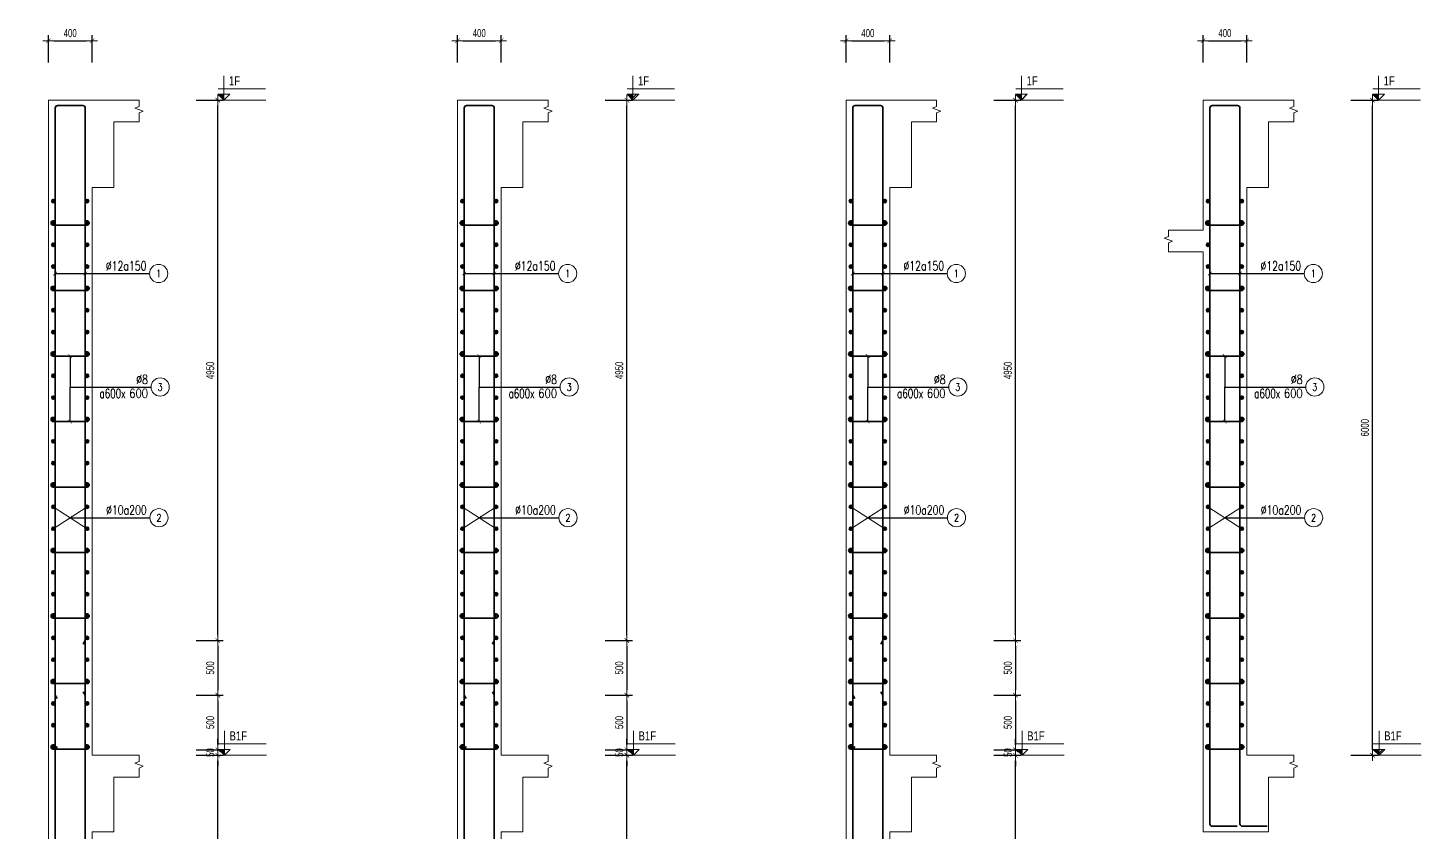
# Model space of a CAD drawing. Header units: millimetres. Extents: x -172050 to 1089997, y 452920 to 1051687.
# Drawn here: x 663117 to 701406, y 511189 to 533288 of the extents above; entities that cross this region are included whole.
import ezdxf
from ezdxf.enums import TextEntityAlignment as Align

# ---------------------------------------------------------------- set-up
doc = ezdxf.new("R2010")
doc.units = ezdxf.units.MM
doc.header["$MEASUREMENT"] = 0
doc.layers.get('Defpoints').update_dxf_attribs({"color": 151, "lineweight": 9})
for name, color, linetype, lineweight in [('NDC_S_ANNO', 7, 'Continuous', 20), ('NDC_S_BREAK-LINE', 1, 'Continuous', 15), ('NDC_S_CONTINUOUS', 3, 'Continuous', 20), ('NDC_S_DIM', 1, 'Continuous', 15), ('NDC_S_LEADER', 1, 'Continuous', 15), ('NDC_S_REBAR', 4, 'Continuous', 35), ('NDC_S_TEXT SYMBOL', 7, 'Continuous', 20), ('NDC_S_VN TEXT', 7, 'Continuous', 20)]:
    doc.layers.add(name, color=color, linetype=linetype, lineweight=lineweight)
doc.styles.add('NDC_ANNO', font='', dxfattribs={"width": 0.8})
doc.styles.add('NDC_DIM', font='', dxfattribs={"width": 0.75})
doc.styles.add('NDC_EN TXT', font='romans.shx', dxfattribs={"width": 0.8})
doc.styles.add('ROMANS', font='romans', dxfattribs={"width": 0.75, "bigfont": 'vns'})
doc.styles.get('NDC_ANNO').set_extended_font_data('Dotum')
doc.styles.get('NDC_DIM').set_extended_font_data('Dotum')
doc.dimstyles.new('NDC_dim_100', dxfattribs={"dimscale": 100, "dimtxt": 2.2, "dimasz": 1.5, "dimexe": 1.5, "dimexo": 2.5, "dimgap": 1, "dimtad": 1, "dimdec": 0, "dimzin": 0, "dimdsep": 46, "dimtxsty": 'NDC_DIM', "dimblk": 'DIMMARK', "dimcen": 0.09, "dimdle": 1.2, "dimclrd": 1, "dimclre": 1, "dimclrt": 3, "dimadec": 0, "dimazin": 0, "dimtfac": 1, "dimtdec": 0, "dimtix": 1, "dimtofl": 0, "dimtmove": 0, "dimatfit": 3, "dimfxl": 6, "dimfxlon": 1, "dimtolj": 1, "dimtzin": 0, "dimarcsym": 0})
doc.dimstyles.new('NDC_dim_100_sc3', dxfattribs={"dimscale": 100, "dimtxt": 2.2, "dimasz": 1.5, "dimexe": 1.5, "dimexo": 2.5, "dimgap": 1, "dimtad": 1, "dimdec": 0, "dimlfac": 0.333333, "dimzin": 0, "dimdsep": 46, "dimtxsty": 'NDC_DIM', "dimblk": 'DIMMARK', "dimcen": 0.09, "dimdle": 1.2, "dimclrd": 1, "dimclre": 1, "dimclrt": 3, "dimadec": 0, "dimazin": 0, "dimtfac": 1, "dimtdec": 0, "dimtix": 1, "dimtofl": 0, "dimtmove": 0, "dimatfit": 3, "dimfxl": 6, "dimfxlon": 1, "dimtolj": 1, "dimtzin": 0, "dimarcsym": 0})

# ---------------------------------------------------------------- blocks, each defined once
blk = doc.blocks.new('DIMMARK')
at = {"layer": 'NDC_S_DIM', "color": 1}
blk.add_line((-1.5, 0), (1, 0), dxfattribs=at)
at = {"layer": 'NDC_S_DIM', "color": 2, "const_width": 0.1}
blk.add_lwpolyline([(-0.42, -0.42), (0.42, 0.42)], dxfattribs=at)
blk = doc.blocks.new('*D653')
at = {"layer": 'Defpoints', "color": 0, "transparency": 16777216}
for p in [(664881, 532933), (663681, 531301), (664881, 531301)]:
    blk.add_point(p, dxfattribs=at)
at = {"layer": 'NDC_S_DIM', "color": 1, "lineweight": -2, "transparency": 16777216}
for p, q in [((663681, 532333), (663681, 533083)), ((664881, 532333), (664881, 533083)), ((663831, 532933), (664731, 532933))]:
    blk.add_line(p, q, dxfattribs=at)
at = {"layer": 'NDC_S_DIM', "color": 1, "lineweight": -2, "transparency": 16777216, "xscale": 150, "yscale": 150, "zscale": 150, "rotation": 180}
blk.add_blockref('DIMMARK', (663681, 532933), dxfattribs=at)
at = {"layer": 'NDC_S_DIM', "color": 1, "lineweight": -2, "transparency": 16777216, "xscale": 150, "yscale": 150, "zscale": 150}
blk.add_blockref('DIMMARK', (664881, 532933), dxfattribs=at)
at = {"layer": 'NDC_S_DIM', "color": 3, "transparency": 16777216, "insert": (664281, 533143), "char_height": 220, "attachment_point": 5, "style": 'NDC_DIM'}
blk.add_mtext('\\A1;400', dxfattribs=at)
blk = doc.blocks.new('*D656')
at = {"layer": 'Defpoints', "color": 0, "transparency": 16777216}
for p in [(666322, 531301), (668339, 531301), (664695, 516451)]:
    blk.add_point(p, dxfattribs=at)
at = {"layer": 'NDC_S_DIM', "color": 1, "lineweight": -2, "transparency": 16777216}
for p, q in [((667739, 531301), (668489, 531301)), ((668339, 516601), (668339, 531151)), ((667739, 516451), (668489, 516451))]:
    blk.add_line(p, q, dxfattribs=at)
at = {"layer": 'NDC_S_DIM', "color": 1, "lineweight": -2, "transparency": 16777216, "xscale": 150, "yscale": 150, "zscale": 150}
for p, rotation in [((668339, 531301), 90), ((668339, 516451), 270)]:
    blk.add_blockref('DIMMARK', p, dxfattribs=dict(at, rotation=rotation))
at = {"layer": 'NDC_S_DIM', "color": 3, "transparency": 16777216, "insert": (668129, 523876), "char_height": 220, "attachment_point": 5, "rotation": 90, "style": 'NDC_DIM'}
blk.add_mtext('\\A1;4950', dxfattribs=at)
blk = doc.blocks.new('*D649')
at = {"layer": 'Defpoints', "color": 0, "transparency": 16777216}
for p in [(666172, 513301), (668339, 513301), (666322, 505651)]:
    blk.add_point(p, dxfattribs=at)
at = {"layer": 'NDC_S_DIM', "color": 1, "lineweight": -2, "transparency": 16777216}
for p, q in [((667739, 513301), (668489, 513301)), ((668339, 505801), (668339, 513151)), ((667739, 505651), (668489, 505651))]:
    blk.add_line(p, q, dxfattribs=at)
at = {"layer": 'NDC_S_DIM', "color": 1, "lineweight": -2, "transparency": 16777216, "xscale": 150, "yscale": 150, "zscale": 150}
for p, rotation in [((668339, 513301), 90), ((668339, 505651), 270)]:
    blk.add_blockref('DIMMARK', p, dxfattribs=dict(at, rotation=rotation))
at = {"layer": 'NDC_S_DIM', "color": 3, "transparency": 16777216, "insert": (668129, 509476), "char_height": 220, "attachment_point": 5, "rotation": 90, "style": 'NDC_DIM'}
blk.add_mtext('\\A1;2550', dxfattribs=at)
blk = doc.blocks.new('kata_block_CT')
at = {"layer": 'NDC_S_ANNO'}
blk.add_hatch(color=3, dxfattribs=at).paths.add_polyline_path([(0, 1.6), (-1.61, 1.6), (0, 0)])
at = {"layer": 'NDC_S_ANNO', "ltscale": 50}
h = blk.add_hatch(dxfattribs=at)
h.set_pattern_fill('ANSI31', color=256, scale=1.406251, style=0)
h.set_pattern_definition([(45, (0, 5e-12), (-3.157, 3.157), [])])
h.paths.add_polyline_path([(0, 1.6), (0, 0), (1.61, 1.6)])
for p, q in [((11.56, 0), (-1.64, 0)), ((-1.59, 3.14), (11.47, 3.14))]:
    blk.add_line(p, q, dxfattribs=at)
for points in [[(0, 6.69), (0, 0)], [(0, 0), (-1.61, 1.6), (0, 1.6)], [(0, 0), (1.61, 1.6), (0, 1.6)]]:
    blk.add_lwpolyline(points, dxfattribs=at)
at = {"layer": 'NDC_S_ANNO', "color": 8, "ltscale": 50}
blk.add_lwpolyline([(0, 0), (-1.61, 1.6), (0, 1.6)], dxfattribs=at)
at = {"layer": 'NDC_S_TEXT SYMBOL', "color": 3, "style": 'NDC_ANNO', "width": 0.8}
blk.add_attdef('CT', (1.41, 4.07), '', height=2.5, dxfattribs=at)
blk = doc.blocks.new('*U297')
blk.add_circle((2.5, 0), 2.5)
at = {"layer": 'NDC_S_VN TEXT', "color": 3, "style": 'NDC_EN TXT', "width": 0.75}
blk.add_attdef('DK2', text='', height=2.5, dxfattribs=at).set_placement((-0.85, 0.85), align=Align.RIGHT)
at = {"layer": 'NDC_S_VN TEXT', "color": 7, "style": 'NDC_EN TXT', "width": 0.8}
blk.add_attdef('SH3', text='', height=2, dxfattribs=at).set_placement((2.5, 0), align=Align.MIDDLE)
blk = doc.blocks.new('*U675')
at = {"layer": 'NDC_S_REBAR'}
blk.add_hatch(color=6, dxfattribs=at).paths.add_polyline_path([(-32, -32, 1), (32, 32, 1)])
at = {"layer": 'NDC_S_REBAR', "color": 6}
blk.add_circle((0, 0), 45.2, dxfattribs=at)
blk = doc.blocks.new('*U676')
at = {"layer": 'NDC_S_DIM', "color": 0, "linetype": 'ByBlock', "lineweight": -2, "transparency": 16777216}
for p in [(0, 15000), (0, 14400), (0, 13800), (0, 13200), (0, 12600), (0, 12000), (0, 11400), (0, 10800), (0, 10200), (0, 9600), (0, 9000), (0, 8400), (0, 7800), (0, 7200), (0, 6600), (0, 6000), (0, 5400), (0, 4800), (0, 4200), (0, 3600), (0, 3000), (0, 2400), (0, 1800), (0, 1200), (0, 600), (0, 0)]:
    blk.add_blockref('*U675', p, dxfattribs=at)
blk = doc.blocks.new('*U677')
at = {"layer": 'NDC_S_REBAR'}
blk.add_hatch(color=6, dxfattribs=at).paths.add_polyline_path([(-32, -32, 1), (32, 32, 1)])
at = {"layer": 'NDC_S_REBAR', "color": 6}
blk.add_circle((0, 0), 45.2, dxfattribs=at)
blk = doc.blocks.new('*U678')
at = {"layer": 'NDC_S_DIM', "color": 0, "linetype": 'ByBlock', "lineweight": -2, "transparency": 16777216}
for p in [(0, 15000), (0, 14400), (0, 13800), (0, 13200), (0, 12600), (0, 12000), (0, 11400), (0, 10800), (0, 10200), (0, 9600), (0, 9000), (0, 8400), (0, 7800), (0, 7200), (0, 6600), (0, 6000), (0, 5400), (0, 4800), (0, 4200), (0, 3600), (0, 3000), (0, 2400), (0, 1800), (0, 1200), (0, 600), (0, 0)]:
    blk.add_blockref('*U677', p, dxfattribs=at)
blk = doc.blocks.new('*U679')
at = {"layer": 'NDC_S_REBAR'}
blk.add_lwpolyline([(-402, 58), (-467, 58, 1), (-467, -58), (467, -58, 1), (467, 58), (402, 58)], format="xyb", dxfattribs=at)
blk = doc.blocks.new('*U680')
at = {"layer": 'NDC_S_DIM', "color": 0, "linetype": 'ByBlock', "lineweight": -2, "transparency": 16777216}
for p in [(0, 14400), (0, 12600), (0, 10800), (0, 9000), (0, 7200), (0, 5400), (0, 3600), (0, 1800), (0, 0)]:
    blk.add_blockref('*U679', p, dxfattribs=at)
blk = doc.blocks.new('*U631')
blk.add_circle((2.5, 0), 2.5)
at = {"layer": 'NDC_S_VN TEXT', "color": 3, "style": 'NDC_EN TXT'}
for tag, width, p in [('DK2', 0.75, (-0.85, 0.85)), ('KC2', 0.8, (-0.85, -2.97))]:
    blk.add_attdef(tag, text='', height=2.5, dxfattribs=dict(at, width=width)).set_placement(p, align=Align.RIGHT)
at = {"layer": 'NDC_S_VN TEXT', "color": 7, "style": 'NDC_EN TXT', "width": 0.8}
blk.add_attdef('SH3', text='', height=2, dxfattribs=at).set_placement((2.5, 0), align=Align.MIDDLE)
blk = doc.blocks.new('*D681')
at = {"layer": 'Defpoints', "color": 0, "transparency": 16777216}
for p in [(664695, 516451), (664695, 514951), (668339, 514951)]:
    blk.add_point(p, dxfattribs=at)
at = {"layer": 'NDC_S_DIM', "color": 1, "lineweight": -2, "transparency": 16777216}
for p, q in [((667739, 516451), (668489, 516451)), ((668339, 516301), (668339, 515101)), ((667739, 514951), (668489, 514951))]:
    blk.add_line(p, q, dxfattribs=at)
at = {"layer": 'NDC_S_DIM', "color": 1, "lineweight": -2, "transparency": 16777216, "xscale": 150, "yscale": 150, "zscale": 150}
for p, rotation in [((668339, 516451), 90), ((668339, 514951), 270)]:
    blk.add_blockref('DIMMARK', p, dxfattribs=dict(at, rotation=rotation))
at = {"layer": 'NDC_S_DIM', "color": 3, "transparency": 16777216, "insert": (668129, 515701), "char_height": 220, "attachment_point": 5, "rotation": 90, "style": 'NDC_DIM'}
blk.add_mtext('\\A1;500', dxfattribs=at)
blk = doc.blocks.new('*D682')
at = {"layer": 'Defpoints', "color": 0, "transparency": 16777216}
for p in [(664695, 514951), (663867, 513451), (668339, 513451)]:
    blk.add_point(p, dxfattribs=at)
at = {"layer": 'NDC_S_DIM', "color": 1, "lineweight": -2, "transparency": 16777216}
for p, q in [((667739, 514951), (668489, 514951)), ((668339, 514801), (668339, 513601)), ((667739, 513451), (668489, 513451))]:
    blk.add_line(p, q, dxfattribs=at)
at = {"layer": 'NDC_S_DIM', "color": 1, "lineweight": -2, "transparency": 16777216, "xscale": 150, "yscale": 150, "zscale": 150}
for p, rotation in [((668339, 514951), 90), ((668339, 513451), 270)]:
    blk.add_blockref('DIMMARK', p, dxfattribs=dict(at, rotation=rotation))
at = {"layer": 'NDC_S_DIM', "color": 3, "transparency": 16777216, "insert": (668129, 514201), "char_height": 220, "attachment_point": 5, "rotation": 90, "style": 'NDC_DIM'}
blk.add_mtext('\\A1;500', dxfattribs=at)
blk = doc.blocks.new('*D683')
at = {"layer": 'Defpoints', "color": 0, "transparency": 16777216}
for p in [(663867, 513451), (666172, 513301), (668339, 513301)]:
    blk.add_point(p, dxfattribs=at)
at = {"layer": 'NDC_S_DIM', "color": 1, "lineweight": -2, "transparency": 16777216}
for p, q in [((668339, 513601), (668339, 513751)), ((667739, 513451), (668489, 513451)), ((667739, 513301), (668489, 513301)), ((668339, 513151), (668339, 513001))]:
    blk.add_line(p, q, dxfattribs=at)
at = {"layer": 'NDC_S_DIM', "color": 1, "lineweight": -2, "transparency": 16777216, "xscale": 150, "yscale": 150, "zscale": 150}
for p, rotation in [((668339, 513451), 270), ((668339, 513301), 90)]:
    blk.add_blockref('DIMMARK', p, dxfattribs=dict(at, rotation=rotation))
at = {"layer": 'NDC_S_DIM', "color": 3, "transparency": 16777216, "insert": (668129, 513376), "char_height": 220, "attachment_point": 5, "rotation": 90, "style": 'NDC_DIM'}
blk.add_mtext('\\A1;50', dxfattribs=at)
blk = doc.blocks.new('*D705')
at = {"layer": 'Defpoints', "color": 0, "transparency": 16777216}
for p in [(676122, 532933), (674922, 531301), (676122, 531301)]:
    blk.add_point(p, dxfattribs=at)
at = {"layer": 'NDC_S_DIM', "color": 1, "lineweight": -2, "transparency": 16777216}
for p, q in [((674922, 532333), (674922, 533083)), ((676122, 532333), (676122, 533083)), ((675072, 532933), (675972, 532933))]:
    blk.add_line(p, q, dxfattribs=at)
at = {"layer": 'NDC_S_DIM', "color": 1, "lineweight": -2, "transparency": 16777216, "xscale": 150, "yscale": 150, "zscale": 150, "rotation": 180}
blk.add_blockref('DIMMARK', (674922, 532933), dxfattribs=at)
at = {"layer": 'NDC_S_DIM', "color": 1, "lineweight": -2, "transparency": 16777216, "xscale": 150, "yscale": 150, "zscale": 150}
blk.add_blockref('DIMMARK', (676122, 532933), dxfattribs=at)
at = {"layer": 'NDC_S_DIM', "color": 3, "transparency": 16777216, "insert": (675522, 533143), "char_height": 220, "attachment_point": 5, "style": 'NDC_DIM'}
blk.add_mtext('\\A1;400', dxfattribs=at)
blk = doc.blocks.new('*D708')
at = {"layer": 'Defpoints', "color": 0, "transparency": 16777216}
for p in [(677563, 531301), (679580, 531301), (675936, 516451)]:
    blk.add_point(p, dxfattribs=at)
at = {"layer": 'NDC_S_DIM', "color": 1, "lineweight": -2, "transparency": 16777216}
for p, q in [((678980, 531301), (679730, 531301)), ((679580, 516601), (679580, 531151)), ((678980, 516451), (679730, 516451))]:
    blk.add_line(p, q, dxfattribs=at)
at = {"layer": 'NDC_S_DIM', "color": 1, "lineweight": -2, "transparency": 16777216, "xscale": 150, "yscale": 150, "zscale": 150}
for p, rotation in [((679580, 531301), 90), ((679580, 516451), 270)]:
    blk.add_blockref('DIMMARK', p, dxfattribs=dict(at, rotation=rotation))
at = {"layer": 'NDC_S_DIM', "color": 3, "transparency": 16777216, "insert": (679370, 523876), "char_height": 220, "attachment_point": 5, "rotation": 90, "style": 'NDC_DIM'}
blk.add_mtext('\\A1;4950', dxfattribs=at)
blk = doc.blocks.new('*D711')
at = {"layer": 'Defpoints', "color": 0, "transparency": 16777216}
for p in [(677413, 513301), (679580, 513301), (677563, 505651)]:
    blk.add_point(p, dxfattribs=at)
at = {"layer": 'NDC_S_DIM', "color": 1, "lineweight": -2, "transparency": 16777216}
for p, q in [((678980, 513301), (679730, 513301)), ((679580, 505801), (679580, 513151)), ((678980, 505651), (679730, 505651))]:
    blk.add_line(p, q, dxfattribs=at)
at = {"layer": 'NDC_S_DIM', "color": 1, "lineweight": -2, "transparency": 16777216, "xscale": 150, "yscale": 150, "zscale": 150}
for p, rotation in [((679580, 513301), 90), ((679580, 505651), 270)]:
    blk.add_blockref('DIMMARK', p, dxfattribs=dict(at, rotation=rotation))
at = {"layer": 'NDC_S_DIM', "color": 3, "transparency": 16777216, "insert": (679370, 509476), "char_height": 220, "attachment_point": 5, "rotation": 90, "style": 'NDC_DIM'}
blk.add_mtext('\\A1;2550', dxfattribs=at)
blk = doc.blocks.new('*U696')
at = {"layer": 'NDC_S_REBAR'}
blk.add_hatch(color=6, dxfattribs=at).paths.add_polyline_path([(-32, -32, 1), (32, 32, 1)])
at = {"layer": 'NDC_S_REBAR', "color": 6}
blk.add_circle((0, 0), 45.2, dxfattribs=at)
blk = doc.blocks.new('*U697')
at = {"layer": 'NDC_S_DIM', "color": 0, "linetype": 'ByBlock', "lineweight": -2, "transparency": 16777216}
for p in [(0, 15000), (0, 14400), (0, 13800), (0, 13200), (0, 12600), (0, 12000), (0, 11400), (0, 10800), (0, 10200), (0, 9600), (0, 9000), (0, 8400), (0, 7800), (0, 7200), (0, 6600), (0, 6000), (0, 5400), (0, 4800), (0, 4200), (0, 3600), (0, 3000), (0, 2400), (0, 1800), (0, 1200), (0, 600), (0, 0)]:
    blk.add_blockref('*U696', p, dxfattribs=at)
blk = doc.blocks.new('*U698')
at = {"layer": 'NDC_S_REBAR'}
blk.add_hatch(color=6, dxfattribs=at).paths.add_polyline_path([(-32, -32, 1), (32, 32, 1)])
at = {"layer": 'NDC_S_REBAR', "color": 6}
blk.add_circle((0, 0), 45.2, dxfattribs=at)
blk = doc.blocks.new('*U699')
at = {"layer": 'NDC_S_DIM', "color": 0, "linetype": 'ByBlock', "lineweight": -2, "transparency": 16777216}
for p in [(0, 15000), (0, 14400), (0, 13800), (0, 13200), (0, 12600), (0, 12000), (0, 11400), (0, 10800), (0, 10200), (0, 9600), (0, 9000), (0, 8400), (0, 7800), (0, 7200), (0, 6600), (0, 6000), (0, 5400), (0, 4800), (0, 4200), (0, 3600), (0, 3000), (0, 2400), (0, 1800), (0, 1200), (0, 600), (0, 0)]:
    blk.add_blockref('*U698', p, dxfattribs=at)
blk = doc.blocks.new('*U700')
at = {"layer": 'NDC_S_REBAR'}
blk.add_lwpolyline([(-402, 58), (-467, 58, 1), (-467, -58), (467, -58, 1), (467, 58), (402, 58)], format="xyb", dxfattribs=at)
blk = doc.blocks.new('*U701')
at = {"layer": 'NDC_S_DIM', "color": 0, "linetype": 'ByBlock', "lineweight": -2, "transparency": 16777216}
for p in [(0, 14400), (0, 12600), (0, 10800), (0, 9000), (0, 7200), (0, 5400), (0, 3600), (0, 1800), (0, 0)]:
    blk.add_blockref('*U700', p, dxfattribs=at)
blk = doc.blocks.new('*D713')
at = {"layer": 'Defpoints', "color": 0, "transparency": 16777216}
for p in [(675936, 516451), (675936, 514951), (679580, 514951)]:
    blk.add_point(p, dxfattribs=at)
at = {"layer": 'NDC_S_DIM', "color": 1, "lineweight": -2, "transparency": 16777216}
for p, q in [((678980, 516451), (679730, 516451)), ((679580, 516301), (679580, 515101)), ((678980, 514951), (679730, 514951))]:
    blk.add_line(p, q, dxfattribs=at)
at = {"layer": 'NDC_S_DIM', "color": 1, "lineweight": -2, "transparency": 16777216, "xscale": 150, "yscale": 150, "zscale": 150}
for p, rotation in [((679580, 516451), 90), ((679580, 514951), 270)]:
    blk.add_blockref('DIMMARK', p, dxfattribs=dict(at, rotation=rotation))
at = {"layer": 'NDC_S_DIM', "color": 3, "transparency": 16777216, "insert": (679370, 515701), "char_height": 220, "attachment_point": 5, "rotation": 90, "style": 'NDC_DIM'}
blk.add_mtext('\\A1;500', dxfattribs=at)
blk = doc.blocks.new('*D714')
at = {"layer": 'Defpoints', "color": 0, "transparency": 16777216}
for p in [(675936, 514951), (675108, 513451), (679580, 513451)]:
    blk.add_point(p, dxfattribs=at)
at = {"layer": 'NDC_S_DIM', "color": 1, "lineweight": -2, "transparency": 16777216}
for p, q in [((678980, 514951), (679730, 514951)), ((679580, 514801), (679580, 513601)), ((678980, 513451), (679730, 513451))]:
    blk.add_line(p, q, dxfattribs=at)
at = {"layer": 'NDC_S_DIM', "color": 1, "lineweight": -2, "transparency": 16777216, "xscale": 150, "yscale": 150, "zscale": 150}
for p, rotation in [((679580, 514951), 90), ((679580, 513451), 270)]:
    blk.add_blockref('DIMMARK', p, dxfattribs=dict(at, rotation=rotation))
at = {"layer": 'NDC_S_DIM', "color": 3, "transparency": 16777216, "insert": (679370, 514201), "char_height": 220, "attachment_point": 5, "rotation": 90, "style": 'NDC_DIM'}
blk.add_mtext('\\A1;500', dxfattribs=at)
blk = doc.blocks.new('*D715')
at = {"layer": 'Defpoints', "color": 0, "transparency": 16777216}
for p in [(675108, 513451), (677413, 513301), (679580, 513301)]:
    blk.add_point(p, dxfattribs=at)
at = {"layer": 'NDC_S_DIM', "color": 1, "lineweight": -2, "transparency": 16777216}
for p, q in [((679580, 513601), (679580, 513751)), ((678980, 513451), (679730, 513451)), ((678980, 513301), (679730, 513301)), ((679580, 513151), (679580, 513001))]:
    blk.add_line(p, q, dxfattribs=at)
at = {"layer": 'NDC_S_DIM', "color": 1, "lineweight": -2, "transparency": 16777216, "xscale": 150, "yscale": 150, "zscale": 150}
for p, rotation in [((679580, 513451), 270), ((679580, 513301), 90)]:
    blk.add_blockref('DIMMARK', p, dxfattribs=dict(at, rotation=rotation))
at = {"layer": 'NDC_S_DIM', "color": 3, "transparency": 16777216, "insert": (679370, 513376), "char_height": 220, "attachment_point": 5, "rotation": 90, "style": 'NDC_DIM'}
blk.add_mtext('\\A1;50', dxfattribs=at)
blk = doc.blocks.new('*D737')
at = {"layer": 'Defpoints', "color": 0, "transparency": 16777216}
for p in [(686801, 532933), (685601, 531301), (686801, 531301)]:
    blk.add_point(p, dxfattribs=at)
at = {"layer": 'NDC_S_DIM', "color": 1, "lineweight": -2, "transparency": 16777216}
for p, q in [((685601, 532333), (685601, 533083)), ((686801, 532333), (686801, 533083)), ((685751, 532933), (686651, 532933))]:
    blk.add_line(p, q, dxfattribs=at)
at = {"layer": 'NDC_S_DIM', "color": 1, "lineweight": -2, "transparency": 16777216, "xscale": 150, "yscale": 150, "zscale": 150, "rotation": 180}
blk.add_blockref('DIMMARK', (685601, 532933), dxfattribs=at)
at = {"layer": 'NDC_S_DIM', "color": 1, "lineweight": -2, "transparency": 16777216, "xscale": 150, "yscale": 150, "zscale": 150}
blk.add_blockref('DIMMARK', (686801, 532933), dxfattribs=at)
at = {"layer": 'NDC_S_DIM', "color": 3, "transparency": 16777216, "insert": (686201, 533143), "char_height": 220, "attachment_point": 5, "style": 'NDC_DIM'}
blk.add_mtext('\\A1;400', dxfattribs=at)
blk = doc.blocks.new('*D740')
at = {"layer": 'Defpoints', "color": 0, "transparency": 16777216}
for p in [(688242, 531301), (690259, 531301), (686615, 516451)]:
    blk.add_point(p, dxfattribs=at)
at = {"layer": 'NDC_S_DIM', "color": 1, "lineweight": -2, "transparency": 16777216}
for p, q in [((689659, 531301), (690409, 531301)), ((690259, 516601), (690259, 531151)), ((689659, 516451), (690409, 516451))]:
    blk.add_line(p, q, dxfattribs=at)
at = {"layer": 'NDC_S_DIM', "color": 1, "lineweight": -2, "transparency": 16777216, "xscale": 150, "yscale": 150, "zscale": 150}
for p, rotation in [((690259, 531301), 90), ((690259, 516451), 270)]:
    blk.add_blockref('DIMMARK', p, dxfattribs=dict(at, rotation=rotation))
at = {"layer": 'NDC_S_DIM', "color": 3, "transparency": 16777216, "insert": (690049, 523876), "char_height": 220, "attachment_point": 5, "rotation": 90, "style": 'NDC_DIM'}
blk.add_mtext('\\A1;4950', dxfattribs=at)
blk = doc.blocks.new('*D743')
at = {"layer": 'Defpoints', "color": 0, "transparency": 16777216}
for p in [(688092, 513301), (690259, 513301), (688242, 505651)]:
    blk.add_point(p, dxfattribs=at)
at = {"layer": 'NDC_S_DIM', "color": 1, "lineweight": -2, "transparency": 16777216}
for p, q in [((689659, 513301), (690409, 513301)), ((690259, 505801), (690259, 513151)), ((689659, 505651), (690409, 505651))]:
    blk.add_line(p, q, dxfattribs=at)
at = {"layer": 'NDC_S_DIM', "color": 1, "lineweight": -2, "transparency": 16777216, "xscale": 150, "yscale": 150, "zscale": 150}
for p, rotation in [((690259, 513301), 90), ((690259, 505651), 270)]:
    blk.add_blockref('DIMMARK', p, dxfattribs=dict(at, rotation=rotation))
at = {"layer": 'NDC_S_DIM', "color": 3, "transparency": 16777216, "insert": (690049, 509476), "char_height": 220, "attachment_point": 5, "rotation": 90, "style": 'NDC_DIM'}
blk.add_mtext('\\A1;2550', dxfattribs=at)
blk = doc.blocks.new('*U728')
at = {"layer": 'NDC_S_REBAR'}
blk.add_hatch(color=6, dxfattribs=at).paths.add_polyline_path([(-32, -32, 1), (32, 32, 1)])
at = {"layer": 'NDC_S_REBAR', "color": 6}
blk.add_circle((0, 0), 45.2, dxfattribs=at)
blk = doc.blocks.new('*U729')
at = {"layer": 'NDC_S_DIM', "color": 0, "linetype": 'ByBlock', "lineweight": -2, "transparency": 16777216}
for p in [(0, 15000), (0, 14400), (0, 13800), (0, 13200), (0, 12600), (0, 12000), (0, 11400), (0, 10800), (0, 10200), (0, 9600), (0, 9000), (0, 8400), (0, 7800), (0, 7200), (0, 6600), (0, 6000), (0, 5400), (0, 4800), (0, 4200), (0, 3600), (0, 3000), (0, 2400), (0, 1800), (0, 1200), (0, 600), (0, 0)]:
    blk.add_blockref('*U728', p, dxfattribs=at)
blk = doc.blocks.new('*U730')
at = {"layer": 'NDC_S_REBAR'}
blk.add_hatch(color=6, dxfattribs=at).paths.add_polyline_path([(-32, -32, 1), (32, 32, 1)])
at = {"layer": 'NDC_S_REBAR', "color": 6}
blk.add_circle((0, 0), 45.2, dxfattribs=at)
blk = doc.blocks.new('*U731')
at = {"layer": 'NDC_S_DIM', "color": 0, "linetype": 'ByBlock', "lineweight": -2, "transparency": 16777216}
for p in [(0, 15000), (0, 14400), (0, 13800), (0, 13200), (0, 12600), (0, 12000), (0, 11400), (0, 10800), (0, 10200), (0, 9600), (0, 9000), (0, 8400), (0, 7800), (0, 7200), (0, 6600), (0, 6000), (0, 5400), (0, 4800), (0, 4200), (0, 3600), (0, 3000), (0, 2400), (0, 1800), (0, 1200), (0, 600), (0, 0)]:
    blk.add_blockref('*U730', p, dxfattribs=at)
blk = doc.blocks.new('*U732')
at = {"layer": 'NDC_S_REBAR'}
blk.add_lwpolyline([(-402, 58), (-467, 58, 1), (-467, -58), (467, -58, 1), (467, 58), (402, 58)], format="xyb", dxfattribs=at)
blk = doc.blocks.new('*U733')
at = {"layer": 'NDC_S_DIM', "color": 0, "linetype": 'ByBlock', "lineweight": -2, "transparency": 16777216}
for p in [(0, 14400), (0, 12600), (0, 10800), (0, 9000), (0, 7200), (0, 5400), (0, 3600), (0, 1800), (0, 0)]:
    blk.add_blockref('*U732', p, dxfattribs=at)
blk = doc.blocks.new('*D745')
at = {"layer": 'Defpoints', "color": 0, "transparency": 16777216}
for p in [(686615, 516451), (686615, 514951), (690259, 514951)]:
    blk.add_point(p, dxfattribs=at)
at = {"layer": 'NDC_S_DIM', "color": 1, "lineweight": -2, "transparency": 16777216}
for p, q in [((689659, 516451), (690409, 516451)), ((690259, 516301), (690259, 515101)), ((689659, 514951), (690409, 514951))]:
    blk.add_line(p, q, dxfattribs=at)
at = {"layer": 'NDC_S_DIM', "color": 1, "lineweight": -2, "transparency": 16777216, "xscale": 150, "yscale": 150, "zscale": 150}
for p, rotation in [((690259, 516451), 90), ((690259, 514951), 270)]:
    blk.add_blockref('DIMMARK', p, dxfattribs=dict(at, rotation=rotation))
at = {"layer": 'NDC_S_DIM', "color": 3, "transparency": 16777216, "insert": (690049, 515701), "char_height": 220, "attachment_point": 5, "rotation": 90, "style": 'NDC_DIM'}
blk.add_mtext('\\A1;500', dxfattribs=at)
blk = doc.blocks.new('*D746')
at = {"layer": 'Defpoints', "color": 0, "transparency": 16777216}
for p in [(686615, 514951), (685787, 513451), (690259, 513451)]:
    blk.add_point(p, dxfattribs=at)
at = {"layer": 'NDC_S_DIM', "color": 1, "lineweight": -2, "transparency": 16777216}
for p, q in [((689659, 514951), (690409, 514951)), ((690259, 514801), (690259, 513601)), ((689659, 513451), (690409, 513451))]:
    blk.add_line(p, q, dxfattribs=at)
at = {"layer": 'NDC_S_DIM', "color": 1, "lineweight": -2, "transparency": 16777216, "xscale": 150, "yscale": 150, "zscale": 150}
for p, rotation in [((690259, 514951), 90), ((690259, 513451), 270)]:
    blk.add_blockref('DIMMARK', p, dxfattribs=dict(at, rotation=rotation))
at = {"layer": 'NDC_S_DIM', "color": 3, "transparency": 16777216, "insert": (690049, 514201), "char_height": 220, "attachment_point": 5, "rotation": 90, "style": 'NDC_DIM'}
blk.add_mtext('\\A1;500', dxfattribs=at)
blk = doc.blocks.new('*D747')
at = {"layer": 'Defpoints', "color": 0, "transparency": 16777216}
for p in [(685787, 513451), (688092, 513301), (690259, 513301)]:
    blk.add_point(p, dxfattribs=at)
at = {"layer": 'NDC_S_DIM', "color": 1, "lineweight": -2, "transparency": 16777216}
for p, q in [((690259, 513601), (690259, 513751)), ((689659, 513451), (690409, 513451)), ((689659, 513301), (690409, 513301)), ((690259, 513151), (690259, 513001))]:
    blk.add_line(p, q, dxfattribs=at)
at = {"layer": 'NDC_S_DIM', "color": 1, "lineweight": -2, "transparency": 16777216, "xscale": 150, "yscale": 150, "zscale": 150}
for p, rotation in [((690259, 513451), 270), ((690259, 513301), 90)]:
    blk.add_blockref('DIMMARK', p, dxfattribs=dict(at, rotation=rotation))
at = {"layer": 'NDC_S_DIM', "color": 3, "transparency": 16777216, "insert": (690049, 513376), "char_height": 220, "attachment_point": 5, "rotation": 90, "style": 'NDC_DIM'}
blk.add_mtext('\\A1;50', dxfattribs=at)
blk = doc.blocks.new('*D754')
at = {"layer": 'Defpoints', "color": 0, "transparency": 16777216}
for p in [(696613, 532933), (695413, 531301), (696613, 531301)]:
    blk.add_point(p, dxfattribs=at)
at = {"layer": 'NDC_S_DIM', "color": 1, "lineweight": -2, "transparency": 16777216}
for p, q in [((695413, 532333), (695413, 533083)), ((696613, 532333), (696613, 533083)), ((695563, 532933), (696463, 532933))]:
    blk.add_line(p, q, dxfattribs=at)
at = {"layer": 'NDC_S_DIM', "color": 1, "lineweight": -2, "transparency": 16777216, "xscale": 150, "yscale": 150, "zscale": 150, "rotation": 180}
blk.add_blockref('DIMMARK', (695413, 532933), dxfattribs=at)
at = {"layer": 'NDC_S_DIM', "color": 1, "lineweight": -2, "transparency": 16777216, "xscale": 150, "yscale": 150, "zscale": 150}
blk.add_blockref('DIMMARK', (696613, 532933), dxfattribs=at)
at = {"layer": 'NDC_S_DIM', "color": 3, "transparency": 16777216, "insert": (696013, 533143), "char_height": 220, "attachment_point": 5, "style": 'NDC_DIM'}
blk.add_mtext('\\A1;400', dxfattribs=at)
blk = doc.blocks.new('*D755')
at = {"layer": 'Defpoints', "color": 0, "transparency": 16777216}
for p in [(698054, 531301), (700071, 531301), (696613, 513301)]:
    blk.add_point(p, dxfattribs=at)
at = {"layer": 'NDC_S_DIM', "color": 1, "lineweight": -2, "transparency": 16777216}
for p, q in [((699471, 531301), (700221, 531301)), ((700071, 513451), (700071, 531151)), ((699471, 513301), (700221, 513301))]:
    blk.add_line(p, q, dxfattribs=at)
at = {"layer": 'NDC_S_DIM', "color": 1, "lineweight": -2, "transparency": 16777216, "xscale": 150, "yscale": 150, "zscale": 150}
for p, rotation in [((700071, 531301), 90), ((700071, 513301), 270)]:
    blk.add_blockref('DIMMARK', p, dxfattribs=dict(at, rotation=rotation))
at = {"layer": 'NDC_S_DIM', "color": 3, "transparency": 16777216, "insert": (699861, 522301), "char_height": 220, "attachment_point": 5, "rotation": 90, "style": 'NDC_DIM'}
blk.add_mtext('\\A1;6000', dxfattribs=at)
blk = doc.blocks.new('*U748')
at = {"layer": 'NDC_S_REBAR'}
blk.add_hatch(color=6, dxfattribs=at).paths.add_polyline_path([(-32, -32, 1), (32, 32, 1)])
at = {"layer": 'NDC_S_REBAR', "color": 6}
blk.add_circle((0, 0), 45.2, dxfattribs=at)
blk = doc.blocks.new('*U749')
at = {"layer": 'NDC_S_DIM', "color": 0, "linetype": 'ByBlock', "lineweight": -2, "transparency": 16777216}
for p in [(0, 15000), (0, 14400), (0, 13800), (0, 13200), (0, 12600), (0, 12000), (0, 11400), (0, 10800), (0, 10200), (0, 9600), (0, 9000), (0, 8400), (0, 7800), (0, 7200), (0, 6600), (0, 6000), (0, 5400), (0, 4800), (0, 4200), (0, 3600), (0, 3000), (0, 2400), (0, 1800), (0, 1200), (0, 600), (0, 0)]:
    blk.add_blockref('*U748', p, dxfattribs=at)
blk = doc.blocks.new('*U750')
at = {"layer": 'NDC_S_REBAR'}
blk.add_hatch(color=6, dxfattribs=at).paths.add_polyline_path([(-32, -32, 1), (32, 32, 1)])
at = {"layer": 'NDC_S_REBAR', "color": 6}
blk.add_circle((0, 0), 45.2, dxfattribs=at)
blk = doc.blocks.new('*U751')
at = {"layer": 'NDC_S_DIM', "color": 0, "linetype": 'ByBlock', "lineweight": -2, "transparency": 16777216}
for p in [(0, 15000), (0, 14400), (0, 13800), (0, 13200), (0, 12600), (0, 12000), (0, 11400), (0, 10800), (0, 10200), (0, 9600), (0, 9000), (0, 8400), (0, 7800), (0, 7200), (0, 6600), (0, 6000), (0, 5400), (0, 4800), (0, 4200), (0, 3600), (0, 3000), (0, 2400), (0, 1800), (0, 1200), (0, 600), (0, 0)]:
    blk.add_blockref('*U750', p, dxfattribs=at)
blk = doc.blocks.new('*U752')
at = {"layer": 'NDC_S_REBAR'}
blk.add_lwpolyline([(-402, 58), (-467, 58, 1), (-467, -58), (467, -58, 1), (467, 58), (402, 58)], format="xyb", dxfattribs=at)
blk = doc.blocks.new('*U753')
at = {"layer": 'NDC_S_DIM', "color": 0, "linetype": 'ByBlock', "lineweight": -2, "transparency": 16777216}
for p in [(0, 14400), (0, 12600), (0, 10800), (0, 9000), (0, 7200), (0, 5400), (0, 3600), (0, 1800), (0, 0)]:
    blk.add_blockref('*U752', p, dxfattribs=at)

msp = doc.modelspace()

# ---------------------------------------------------------------- linework, layer by layer
at = {"layer": 'NDC_S_BREAK-LINE'}
for points in [[(666172.4, 531301.5), (666172.4, 531131.6), (666058.7, 531082.2), (666286, 530999.5), (666172.4, 530950.1), (666172.4, 530701.5)], [(677413.3, 531301.5), (677413.3, 531131.6), (677299.6, 531082.2), (677526.9, 530999.5), (677413.3, 530950.1), (677413.3, 530701.5)], [(688091.9, 531301.5), (688091.9, 531131.6), (687978.3, 531082.2), (688205.6, 530999.5), (688091.9, 530950.1), (688091.9, 530701.5)], [(697903.9, 531301.5), (697903.9, 531131.6), (697790.2, 531082.2), (698017.6, 530999.5), (697903.9, 530950.1), (697903.9, 530701.5)], [(694460.9, 527729.5), (694460.9, 527559.6), (694347.2, 527510.2), (694574.5, 527427.5), (694460.9, 527378.1), (694460.9, 527129.5)], [(666172.4, 513301.5), (666172.4, 513131.6), (666058.7, 513082.2), (666286, 512999.5), (666172.4, 512950.1), (666172.4, 512701.5)], [(677413.3, 513301.5), (677413.3, 513131.6), (677299.6, 513082.2), (677526.9, 512999.5), (677413.3, 512950.1), (677413.3, 512701.5)], [(688091.9, 513301.5), (688091.9, 513131.6), (687978.3, 513082.2), (688205.6, 512999.5), (688091.9, 512950.1), (688091.9, 512701.5)], [(697903.9, 513301.5), (697903.9, 513131.6), (697790.2, 513082.2), (698017.6, 512999.5), (697903.9, 512950.1), (697903.9, 512701.5)]]:
    msp.add_lwpolyline(points, dxfattribs=at)
at = {"layer": 'NDC_S_CONTINUOUS'}
for p, q in [((663681.3, 510029.5), (663681.3, 531301.5)), ((663681.3, 531301.5), (664881.3, 531301.5)), ((666172.4, 531301.5), (664881.3, 531301.5)), ((674922.2, 510029.5), (674922.2, 531301.5)), ((674922.2, 531301.5), (676122.2, 531301.5)), ((677413.3, 531301.5), (676122.2, 531301.5)), ((685600.9, 510029.5), (685600.9, 531301.5)), ((685600.9, 531301.5), (686800.9, 531301.5)), ((688091.9, 531301.5), (686800.9, 531301.5)), ((695412.9, 531301.5), (696612.9, 531301.5)), ((695412.9, 527729.5), (695412.9, 531301.5)), ((697903.9, 531301.5), (696612.9, 531301.5)), ((665481.3, 530701.5), (665481.3, 528901.5)), ((666172.4, 530701.5), (665481.3, 530701.5)), ((676722.2, 530701.5), (676722.2, 528901.5)), ((677413.3, 530701.5), (676722.2, 530701.5)), ((687400.9, 530701.5), (687400.9, 528901.5)), ((688091.9, 530701.5), (687400.9, 530701.5)), ((697212.9, 530701.5), (697212.9, 528901.5)), ((697903.9, 530701.5), (697212.9, 530701.5)), ((664881.3, 528901.5), (664881.3, 513301.5)), ((665481.3, 528901.5), (664881.3, 528901.5)), ((676122.2, 528901.5), (676122.2, 513301.5)), ((676722.2, 528901.5), (676122.2, 528901.5)), ((686800.9, 528901.5), (686800.9, 513301.5)), ((687400.9, 528901.5), (686800.9, 528901.5)), ((696612.9, 528901.5), (696612.9, 513301.5)), ((697212.9, 528901.5), (696612.9, 528901.5)), ((695412.9, 527729.5), (694460.9, 527729.5)), ((695412.9, 527129.5), (694460.9, 527129.5)), ((695412.9, 511201.5), (695412.9, 527129.5)), ((666172.4, 513301.5), (664881.3, 513301.5)), ((677413.3, 513301.5), (676122.2, 513301.5)), ((688091.9, 513301.5), (686800.9, 513301.5)), ((697903.9, 513301.5), (696612.9, 513301.5)), ((665481.3, 512701.5), (665481.3, 511201.5)), ((666172.4, 512701.5), (665481.3, 512701.5)), ((676722.2, 512701.5), (676722.2, 511201.5)), ((677413.3, 512701.5), (676722.2, 512701.5)), ((687400.9, 512701.5), (687400.9, 511201.5)), ((688091.9, 512701.5), (687400.9, 512701.5)), ((697212.9, 512701.5), (697212.9, 511201.5)), ((697903.9, 512701.5), (697212.9, 512701.5)), ((665481.3, 511201.5), (664881.3, 511201.5)), ((664881.3, 511201.5), (664881.3, 502501.5)), ((676722.2, 511201.5), (676122.2, 511201.5)), ((676122.2, 511201.5), (676122.2, 502501.5)), ((687400.9, 511201.5), (686800.9, 511201.5)), ((686800.9, 511201.5), (686800.9, 502501.5)), ((697212.9, 511201.5), (695412.9, 511201.5))]:
    msp.add_line(p, q, dxfattribs=at)
at = {"layer": 'NDC_S_LEADER'}
for p, q in [((663815.1, 519527.3), (664745.9, 520127.3)), ((664745.9, 519527.3), (663815.1, 520127.3)), ((675056, 519527.3), (675986.7, 520127.3)), ((675986.7, 519527.3), (675056, 520127.3)), ((685734.7, 519527.3), (686665.4, 520127.3)), ((686665.4, 519527.3), (685734.7, 520127.3)), ((695546.6, 519527.3), (696477.4, 520127.3)), ((696477.4, 519527.3), (695546.6, 520127.3))]:
    msp.add_line(p, q, dxfattribs=at)
at = {"layer": 'NDC_S_REBAR'}
msp.add_line((696494.4, 511351.5), (697176.9, 511351.5), dxfattribs=at)
for points in [[(663117.3, 490201.5), (663799.8, 490201.5, 0.4142136), (663867.3, 490269), (663867.3, 531084, -0.4142136), (663934.8, 531151.5), (664627.8, 531151.5, -0.4142136), (664695.3, 531084), (664695.3, 512701.7)], [(674358.2, 490201.5), (675040.7, 490201.5, 0.4142136), (675108.2, 490269), (675108.2, 531084, -0.4142136), (675175.7, 531151.5), (675868.7, 531151.5, -0.4142136), (675936.2, 531084), (675936.2, 512701.7)], [(685036.9, 490201.5), (685719.4, 490201.5, 0.4142136), (685786.9, 490269), (685786.9, 531084, -0.4142136), (685854.4, 531151.5), (686547.4, 531151.5, -0.4142136), (686614.9, 531084), (686614.9, 512701.7)], [(696348.9, 511351.5), (695666.4, 511351.5, -0.4142136), (695598.9, 511419), (695598.9, 512646.7), (695598.9, 531084, -0.4142136), (695666.4, 531151.5), (696359.4, 531151.5, -0.4142136), (696426.9, 531084), (696426.9, 511419)], [(664695.3, 513167.4), (664695.3, 490269, 0.4142136), (664762.8, 490201.5), (665445.3, 490201.5)], [(675936.2, 513167.4), (675936.2, 490269, 0.4142136), (676003.7, 490201.5), (676686.2, 490201.5)], [(686614.9, 513167.4), (686614.9, 490269, 0.4142136), (686682.4, 490201.5), (687364.9, 490201.5)]]:
    msp.add_lwpolyline(points, format="xyb", dxfattribs=at)
for points in [[(664695.3, 516451.5), (664640.7, 516356.8)], [(675936.2, 516451.5), (675881.5, 516356.8)], [(686614.9, 516451.5), (686560.2, 516356.8)], [(664695.3, 514951.5), (664640.7, 515046.2)], [(675936.2, 514951.5), (675881.5, 515046.2)], [(686614.9, 514951.5), (686560.2, 515046.2)], [(663867.3, 514951.5), (663922, 514856.8)], [(675108.2, 514951.5), (675162.9, 514856.8)], [(685786.9, 514951.5), (685841.6, 514856.8)], [(663867.3, 513451.5), (663922, 513546.2)], [(675108.2, 513451.5), (675162.9, 513546.2)], [(685786.9, 513451.5), (685841.6, 513546.2)]]:
    msp.add_lwpolyline(points, dxfattribs=at)
msp.add_arc((696494.4, 511419), 67.5, 180, 270, dxfattribs=at)

# ---------------------------------------------------------------- block references
at = {"layer": 'NDC_S_DIM', "xscale": -1}
for name, p in [('*U678', (663816.8, 513527.3)), ('*U699', (675057.7, 513527.3)), ('*U731', (685736.4, 513527.3)), ('*U751', (695548.4, 513527.3))]:
    msp.add_blockref(name, p, dxfattribs=at)
at = {"layer": 'NDC_S_DIM'}
for name, p in [('*U676', (664745.9, 513527.3)), ('*U697', (675986.7, 513527.3)), ('*U729', (686665.4, 513527.3)), ('*U749', (696477.4, 513527.3)), ('*U680', (664278.7, 513527.3)), ('*U701', (675519.6, 513527.3)), ('*U733', (686198.2, 513527.3)), ('*U753', (696010.2, 513527.3))]:
    msp.add_blockref(name, p, dxfattribs=at)
at = {"layer": 'NDC_S_VN TEXT', "xscale": 100, "yscale": 100, "zscale": 100}
for name, p, values in [('kata_block_CT', (668503.1, 531301.5), {'CT': '1F'}), ('kata_block_CT', (679744, 531301.5), {'CT': '1F'}), ('kata_block_CT', (690422.7, 531301.5), {'CT': '1F'}), ('kata_block_CT', (700234.6, 531301.5), {'CT': '1F'}), ('*U297', (666462.3, 526538), {'SH3': '1', 'DK2': '%%c12a150'}), ('*U297', (677703.2, 526538), {'SH3': '1', 'DK2': '%%c12a150'}), ('*U297', (688381.8, 526538), {'SH3': '1', 'DK2': '%%c12a150'}), ('*U297', (698193.8, 526538), {'SH3': '1', 'DK2': '%%c12a150'}), ('*U631', (666502.6, 523418.7), {'SH3': '3', 'DK2': '%%c8', 'KC2': '600'}), ('*U631', (677743.4, 523418.7), {'SH3': '3', 'DK2': '%%c8', 'KC2': '600'}), ('*U631', (688422.1, 523418.7), {'SH3': '3', 'DK2': '%%c8', 'KC2': '600'}), ('*U631', (698234.1, 523418.7), {'SH3': '3', 'DK2': '%%c8', 'KC2': '600'}), ('*U297', (666468.9, 519827.3), {'SH3': '2', 'DK2': '%%c10a200'}), ('*U297', (677709.8, 519827.3), {'SH3': '2', 'DK2': '%%c10a200'}), ('*U297', (688388.4, 519827.3), {'SH3': '2', 'DK2': '%%c10a200'}), ('*U297', (698200.4, 519827.3), {'SH3': '2', 'DK2': '%%c10a200'}), ('kata_block_CT', (668518.4, 513301.5), {'CT': 'B1F'}), ('kata_block_CT', (679759.3, 513301.5), {'CT': 'B1F'}), ('kata_block_CT', (690438, 513301.5), {'CT': 'B1F'}), ('kata_block_CT', (700249.9, 513301.5), {'CT': 'B1F'})]:
    msp.add_blockref(name, p, dxfattribs=at).add_auto_attribs(values)

# ---------------------------------------------------------------- texts
at = {"layer": 'NDC_S_VN TEXT', "color": 3, "style": 'ROMANS', "width": 0.7}
for p in [(665087.2, 523117.2), (676328.1, 523117.2), (687006.8, 523117.2), (696818.7, 523117.2)]:
    msp.add_text('a600x', height=250, dxfattribs=at).set_placement(p)

# ---------------------------------------------------------------- dimensions: what is measured, and where the dimension line sits
at = {"layer": 'NDC_S_DIM'}
for base, p1, p2, picture, middle in [((664881.3, 532933), (663681.3, 531301.5), (664881.3, 531301.5), '*D653', (664281.3, 533143.2)), ((676122.2, 532933), (674922.2, 531301.5), (676122.2, 531301.5), '*D705', (675522.2, 533143.2)), ((686800.9, 532933), (685600.9, 531301.5), (686800.9, 531301.5), '*D737', (686200.9, 533143.2)), ((696612.9, 532933), (695412.9, 531301.5), (696612.9, 531301.5), '*D754', (696012.9, 533143.2))]:
    dim = msp.add_linear_dim(base=base, p1=p1, p2=p2, dimstyle='NDC_dim_100_sc3', dxfattribs=at)
    dim.commit()
    dim.dimension.update_dxf_attribs({"geometry": picture, "text_midpoint": middle})
for base, p1, p2, picture, middle in [((668339.3, 531301.5), (664695.3, 516451.5), (666322.4, 531301.5), '*D656', (668129.1, 523876.5)), ((679580.1, 531301.5), (675936.2, 516451.5), (677563.3, 531301.5), '*D708', (679370, 523876.5)), ((690258.8, 531301.5), (686614.9, 516451.5), (688241.9, 531301.5), '*D740', (690048.7, 523876.5)), ((700070.8, 531301.5), (696612.9, 513301.5), (698053.9, 531301.5), '*D755', (699860.6, 522301.5)), ((668339.3, 513301.5), (666322.4, 505651.5), (666172.4, 513301.5), '*D649', (668129.1, 509476.5)), ((679580.1, 513301.5), (677563.3, 505651.5), (677413.3, 513301.5), '*D711', (679370, 509476.5)), ((690258.8, 513301.5), (688241.9, 505651.5), (688091.9, 513301.5), '*D743', (690048.7, 509476.5))]:
    dim = msp.add_linear_dim(base=base, p1=p1, p2=p2, angle=90, dimstyle='NDC_dim_100_sc3', dxfattribs=at)
    dim.commit()
    dim.dimension.update_dxf_attribs({"geometry": picture, "text_midpoint": middle})
for base, p1, p2, picture, middle in [((668339.3, 514951.5), (664695.3, 516451.5), (664695.3, 514951.5), '*D681', (668129.1, 515701.5)), ((679580.1, 514951.5), (675936.2, 516451.5), (675936.2, 514951.5), '*D713', (679370, 515701.5)), ((690258.8, 514951.5), (686614.9, 516451.5), (686614.9, 514951.5), '*D745', (690048.7, 515701.5)), ((668339.3, 513451.5), (664695.3, 514951.5), (663867.3, 513451.5), '*D682', (668129.1, 514201.5)), ((679580.1, 513451.5), (675936.2, 514951.5), (675108.2, 513451.5), '*D714', (679370, 514201.5)), ((690258.8, 513451.5), (686614.9, 514951.5), (685786.9, 513451.5), '*D746', (690048.7, 514201.5)), ((668339.3, 513301.5), (663867.3, 513451.5), (666172.4, 513301.5), '*D683', (668129.1, 513376.5)), ((679580.1, 513301.5), (675108.2, 513451.5), (677413.3, 513301.5), '*D715', (679370, 513376.5)), ((690258.8, 513301.5), (685786.9, 513451.5), (688091.9, 513301.5), '*D747', (690048.7, 513376.5))]:
    dim = msp.add_linear_dim(base=base, p1=p1, p2=p2, angle=90, dimstyle='NDC_dim_100_sc3', override={"dimtmove": 1}, dxfattribs=at)
    dim.commit()
    dim.dimension.update_dxf_attribs({"geometry": picture, "text_midpoint": middle})

# ---------------------------------------------------------------- leaders
at = {"layer": 'NDC_S_LEADER'}
for points in [[(663867.3, 526538), (666462.3, 526538)], [(664695.3, 526538), (666462.3, 526538)], [(675108.2, 526538), (677703.2, 526538)], [(675936.2, 526538), (677703.2, 526538)], [(685786.9, 526538), (688381.8, 526538)], [(686614.9, 526538), (688381.8, 526538)], [(695598.9, 526538), (698193.8, 526538)], [(696426.9, 526538), (698193.8, 526538)], [(664278.7, 524269.7), (664278.7, 523418.7), (666502.6, 523418.7)], [(675519.6, 524269.7), (675519.6, 523418.7), (677743.4, 523418.7)], [(686198.2, 524269.7), (686198.2, 523418.7), (688422.1, 523418.7)], [(696010.2, 524269.7), (696010.2, 523418.7), (698234.1, 523418.7)], [(664278.7, 522469.7), (664278.7, 523418.7), (666502.6, 523418.7)], [(675519.6, 522469.7), (675519.6, 523418.7), (677743.4, 523418.7)], [(686198.2, 522469.7), (686198.2, 523418.7), (688422.1, 523418.7)], [(696010.2, 522469.7), (696010.2, 523418.7), (698234.1, 523418.7)], [(664282.2, 519827.3), (666468.9, 519827.3)], [(675523.1, 519827.3), (677709.8, 519827.3)], [(686201.8, 519827.3), (688388.4, 519827.3)], [(696013.7, 519827.3), (698200.4, 519827.3)]]:
    msp.add_leader(points, dimstyle='NDC_dim_100', override={"dimasz": 1, "dimtad": 0, "dimldrblk": 'ArchTick'}, dxfattribs=at)

doc.saveas('drawing.dxf')
